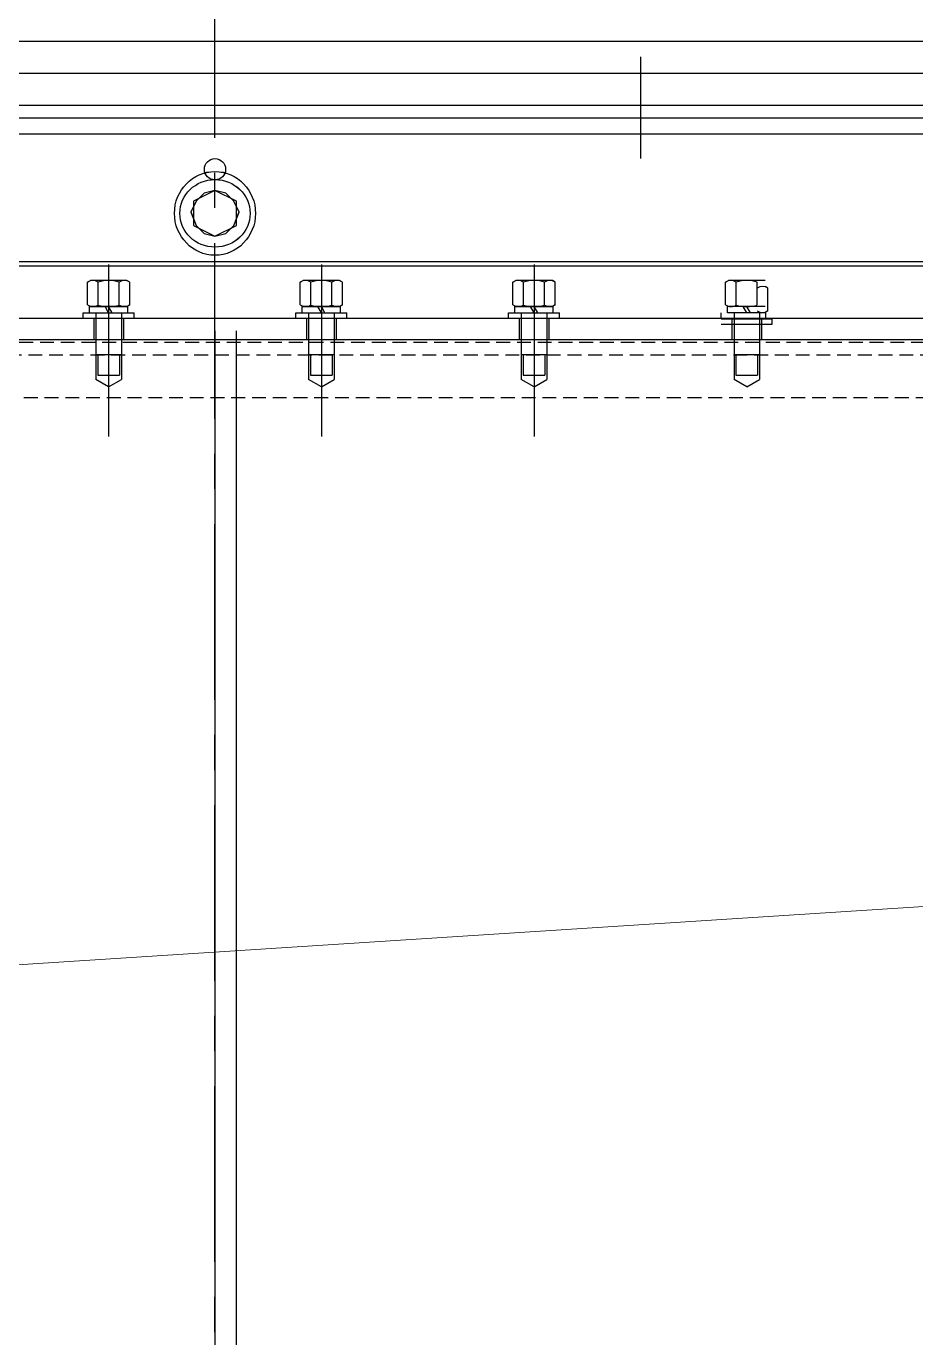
# Model space of a CAD drawing. Header units: millimetres. Extents: x 45841 to 102963, y -329287 to -163666.
# Drawn here: x 48572 to 48990, y -165163 to -164546 of the extents above; entities that cross this region are included whole.
import ezdxf

# ---------------------------------------------------------------- set-up
doc = ezdxf.new("R2010")
doc.units = ezdxf.units.MM
doc.header["$LTSCALE"] = 13
for name, pattern in [('CENTER', [50.8, 31.75, -6.35, 6.35, -6.35]), ('CENTER2', [1.125, 0.75, -0.125, 0.125, -0.125]), ('CENTERX2', [101.6, 63.5, -12.7, 12.7, -12.7]), ('DASHED', [0.75, 0.5, -0.25]), ('HIDDEN', [9.525, 6.35, -3.175])]:
    doc.linetypes.add(name, pattern=pattern)
for name, color, linetype in [('1', 4, 'Continuous'), ('2', 3, 'Continuous'), ('3中心线层', 1, 'CENTER'), ('4', 2, 'HIDDEN'), ('4虚线层', 6, 'DASHED'), ('粗实线', 4, 'Continuous')]:
    doc.layers.add(name, color=color, linetype=linetype)
doc.layers.add('标注、文本', color=3, linetype='Continuous', lineweight=25)
doc.layers.add('铁心', color=3, linetype='Continuous', lineweight=0)

# ---------------------------------------------------------------- blocks, each defined once
blk = doc.blocks.new('A$C3970166B')
at = {"layer": '标注、文本', "color": 4, "lineweight": 30}
for points in [[(20.32, 13.55), (18.63, 16.93), (16.09, 19.47), (12.7, 20.32), (9.31, 19.47), (6.77, 16.93), (5.08, 13.55), (6.77, 9.31), (9.31, 6.77), (12.7, 5.93), (16.09, 6.77), (18.63, 9.31)], [(19.47, 16.93), (12.7, 20.32), (5.93, 16.93), (5.93, 9.31), (12.7, 5.93), (19.47, 9.31)]]:
    blk.add_lwpolyline(points, close=True, dxfattribs=at)
for major_axis, ratio in [((0, 13.12), 0.967742), ((-11.01, 0), 0.961538)]:
    blk.add_ellipse((12.7, 13.12), major_axis=major_axis, ratio=ratio, start_param=0, end_param=6.283185, dxfattribs=at)

msp = doc.modelspace()

# ---------------------------------------------------------------- linework, layer by layer
at = {"layer": '1', "color": 1, "linetype": 'CENTERX2', "lineweight": -3, "ltscale": 0.1}
msp.add_line((48661.032, -166844.076), (48661.032, -164492.487), dxfattribs=at)
at = {"layer": '1'}
for p, q in [((48601.107, -164666.625), (48602.437, -164665.858)), ((48601.107, -164677.29), (48601.107, -164666.625)), ((48619.628, -164665.858), (48602.437, -164665.858)), ((48606.07, -164677.29), (48606.07, -164666.625)), ((48615.995, -164677.29), (48615.995, -164666.625)), ((48620.957, -164666.625), (48619.628, -164665.858)), ((48620.957, -164677.29), (48620.957, -164666.625)), ((48701.107, -164666.625), (48702.437, -164665.858)), ((48701.107, -164677.29), (48701.107, -164666.625)), ((48719.628, -164665.858), (48702.437, -164665.858)), ((48706.07, -164677.29), (48706.07, -164666.625)), ((48715.995, -164677.29), (48715.995, -164666.625)), ((48720.957, -164666.625), (48719.628, -164665.858)), ((48720.957, -164677.29), (48720.957, -164666.625)), ((48801.107, -164666.625), (48802.437, -164665.858)), ((48801.107, -164677.29), (48801.107, -164666.625)), ((48819.628, -164665.858), (48802.437, -164665.858)), ((48806.07, -164677.29), (48806.07, -164666.625)), ((48815.995, -164677.29), (48815.995, -164666.625)), ((48820.957, -164666.625), (48819.628, -164665.858)), ((48820.957, -164677.29), (48820.957, -164666.625)), ((48901.107, -164666.625), (48902.437, -164665.858)), ((48901.107, -164677.29), (48901.107, -164666.625)), ((48919.628, -164665.858), (48902.437, -164665.858)), ((48906.07, -164677.29), (48906.07, -164666.625)), ((48915.995, -164677.29), (48915.995, -164666.625)), ((48920.957, -164669.425), (48919.628, -164668.658)), ((48920.957, -164680.09), (48920.957, -164669.425)), ((48599.032, -164683.558), (48599.032, -164681.058)), ((48599.032, -164681.058), (48623.032, -164681.058)), ((48601.107, -164677.29), (48602.437, -164678.058)), ((48602.032, -164681.058), (48602.032, -164678.058)), ((48602.032, -164678.058), (48620.032, -164678.058)), ((48602.032, -164681.058), (48620.032, -164681.058)), ((48619.628, -164678.058), (48602.437, -164678.058)), ((48605.032, -164681.276), (48605.032, -164706.776)), ((48611.032, -164681.058), (48609.332, -164678.058)), ((48612.732, -164681.058), (48611.032, -164678.058)), ((48617.032, -164681.276), (48617.032, -164706.776)), ((48620.957, -164677.29), (48619.628, -164678.058)), ((48620.032, -164681.058), (48620.032, -164678.058)), ((48623.032, -164683.558), (48623.032, -164681.058)), ((48699.032, -164683.558), (48699.032, -164681.058)), ((48699.032, -164681.058), (48723.032, -164681.058)), ((48701.107, -164677.29), (48702.437, -164678.058)), ((48702.032, -164681.058), (48702.032, -164678.058)), ((48702.032, -164678.058), (48720.032, -164678.058)), ((48702.032, -164681.058), (48720.032, -164681.058)), ((48719.628, -164678.058), (48702.437, -164678.058)), ((48705.032, -164681.276), (48705.032, -164706.776)), ((48711.032, -164681.058), (48709.332, -164678.058)), ((48712.732, -164681.058), (48711.032, -164678.058)), ((48717.032, -164681.276), (48717.032, -164706.776)), ((48720.957, -164677.29), (48719.628, -164678.058)), ((48720.032, -164681.058), (48720.032, -164678.058)), ((48723.032, -164683.558), (48723.032, -164681.058)), ((48799.032, -164683.558), (48799.032, -164681.058)), ((48799.032, -164681.058), (48823.032, -164681.058)), ((48801.107, -164677.29), (48802.437, -164678.058)), ((48802.032, -164681.058), (48802.032, -164678.058)), ((48802.032, -164678.058), (48820.032, -164678.058)), ((48802.032, -164681.058), (48820.032, -164681.058)), ((48819.628, -164678.058), (48802.437, -164678.058)), ((48805.032, -164681.276), (48805.032, -164706.776)), ((48811.032, -164681.058), (48809.332, -164678.058)), ((48812.732, -164681.058), (48811.032, -164678.058)), ((48817.032, -164681.276), (48817.032, -164706.776)), ((48820.957, -164677.29), (48819.628, -164678.058)), ((48820.032, -164681.058), (48820.032, -164678.058)), ((48823.032, -164683.558), (48823.032, -164681.058)), ((48899.032, -164683.558), (48899.032, -164681.058)), ((48901.107, -164677.29), (48902.437, -164678.058)), ((48902.032, -164681.058), (48902.032, -164678.058)), ((48902.032, -164680.858), (48920.032, -164680.858)), ((48919.628, -164678.058), (48902.437, -164678.058)), ((48905.032, -164681.276), (48905.032, -164706.776)), ((48911.032, -164681.058), (48909.332, -164678.058)), ((48912.732, -164681.058), (48911.032, -164678.058)), ((48917.032, -164681.276), (48917.032, -164706.776)), ((48920.957, -164680.09), (48919.628, -164680.858)), ((48920.032, -164683.858), (48920.032, -164680.858)), ((48599.032, -164683.558), (48623.032, -164683.558)), ((48699.032, -164683.558), (48723.032, -164683.558)), ((48799.032, -164683.558), (48823.032, -164683.558)), ((48899.032, -164683.858), (48923.032, -164683.858)), ((48899.032, -164686.358), (48923.032, -164686.358)), ((48902.032, -164683.858), (48920.032, -164683.858)), ((48923.032, -164686.358), (48923.032, -164683.858)), ((48617.032, -164700.776), (48605.032, -164700.776)), ((48717.032, -164700.776), (48705.032, -164700.776)), ((48817.032, -164700.776), (48805.032, -164700.776)), ((48917.032, -164700.776), (48905.032, -164700.776)), ((48605.032, -164706.776), (48605.032, -164712.312)), ((48617.032, -164706.776), (48617.032, -164712.312)), ((48705.032, -164706.776), (48705.032, -164712.312)), ((48717.032, -164706.776), (48717.032, -164712.312)), ((48805.032, -164706.776), (48805.032, -164712.312)), ((48817.032, -164706.776), (48817.032, -164712.312)), ((48905.032, -164706.776), (48905.032, -164712.312)), ((48917.032, -164706.776), (48917.032, -164712.312))]:
    msp.add_line(p, q, dxfattribs=at)
for centre, radius, start, end in [((48603.643, -164670.426), 4.569, 57.914436, 123.704561), ((48611.032, -164683.858), 18, 73.996597, 106.003403), ((48618.422, -164670.426), 4.569, 56.295439, 122.085564), ((48703.643, -164670.426), 4.569, 57.914436, 123.704561), ((48711.032, -164683.858), 18, 73.996597, 106.003403), ((48718.422, -164670.426), 4.569, 56.295439, 122.085564), ((48803.643, -164670.426), 4.569, 57.914436, 123.704561), ((48811.032, -164683.858), 18, 73.996597, 106.003403), ((48818.422, -164670.426), 4.569, 56.295439, 122.085564), ((48903.643, -164670.426), 4.569, 57.914436, 123.704561), ((48911.032, -164683.858), 18, 73.996597, 106.003403), ((48918.422, -164673.226), 4.569, 56.295439, 122.085564), ((48603.643, -164673.489), 4.569, 236.295439, 302.558752), ((48611.032, -164660.058), 18, 253.996597, 286.003403), ((48618.422, -164673.489), 4.569, 237.914436, 303.704561), ((48703.643, -164673.489), 4.569, 236.295439, 302.558752), ((48711.032, -164660.058), 18, 253.996597, 286.003403), ((48718.422, -164673.489), 4.569, 237.914436, 303.704561), ((48803.643, -164673.489), 4.569, 236.295439, 302.558752), ((48811.032, -164660.058), 18, 253.996597, 286.003403), ((48818.422, -164673.489), 4.569, 237.914436, 303.704561), ((48903.643, -164673.489), 4.569, 236.295439, 302.558752), ((48911.032, -164660.058), 18, 253.996597, 286.003403), ((48918.422, -164676.289), 4.569, 237.914436, 303.704561)]:
    msp.add_arc(centre, radius, start, end, dxfattribs=at)
at = {"layer": '2'}
for p, q in [((48605.932, -164700.776), (48605.932, -164710.312)), ((48616.132, -164700.776), (48616.132, -164710.312)), ((48705.932, -164700.776), (48705.932, -164710.312)), ((48716.132, -164700.776), (48716.132, -164710.312)), ((48805.932, -164700.776), (48805.932, -164710.312)), ((48816.132, -164700.776), (48816.132, -164710.312)), ((48905.932, -164700.776), (48905.932, -164710.312)), ((48916.132, -164700.776), (48916.132, -164710.312))]:
    msp.add_line(p, q, dxfattribs=at)
at = {"layer": '3中心线层', "linetype": 'CENTER2', "lineweight": -3, "ltscale": 10}
msp.add_line((48861.032, -164560.644), (48861.032, -164608.44), dxfattribs=at)
at = {"layer": '4'}
for p, q in [((48611.032, -164658.276), (48611.032, -164739.076)), ((48711.032, -164658.276), (48711.032, -164739.076)), ((48811.032, -164658.276), (48811.032, -164739.076))]:
    msp.add_line(p, q, dxfattribs=at)
at = {"layer": '4虚线层'}
for p, q in [((47867.032, -164694.776), (49415.032, -164694.776)), ((47842.032, -164700.776), (49467.032, -164700.776)), ((47839.957, -164720.776), (49417.032, -164720.776))]:
    msp.add_line(p, q, dxfattribs=at)
at = {"layer": '标注、文本'}
for p, q in [((49500.032, -164597.052), (47822.032, -164597.052)), ((49510.032, -164657.052), (47812.032, -164657.052)), ((49510.032, -164659.052), (47812.032, -164659.052)), ((47842.032, -164683.558), (49504.032, -164683.558)), ((48604.032, -164683.558), (48604.032, -164693.558)), ((48618.032, -164683.558), (48618.032, -164693.558)), ((48704.032, -164683.558), (48704.032, -164693.558)), ((48718.032, -164683.558), (48718.032, -164693.558)), ((48804.032, -164683.558), (48804.032, -164693.558)), ((48818.032, -164683.558), (48818.032, -164693.558)), ((48904.032, -164683.558), (48904.032, -164693.558)), ((48918.032, -164683.558), (48918.032, -164693.558)), ((47837.032, -164693.558), (49504.032, -164693.558)), ((48611.032, -164715.776), (48605.032, -164712.312)), ((48611.032, -164715.776), (48605.032, -164712.312)), ((48611.032, -164715.776), (48605.032, -164712.312)), ((48611.032, -164715.776), (48605.032, -164712.312)), ((48611.032, -164715.776), (48605.032, -164712.312)), ((48611.032, -164715.776), (48605.032, -164712.312)), ((48611.032, -164715.776), (48605.032, -164712.312)), ((48611.032, -164715.776), (48605.032, -164712.312)), ((48605.932, -164710.312), (48616.132, -164710.312)), ((48611.032, -164715.776), (48617.032, -164712.312)), ((48611.032, -164715.776), (48617.032, -164712.312)), ((48611.032, -164715.776), (48617.032, -164712.312)), ((48611.032, -164715.776), (48617.032, -164712.312)), ((48611.032, -164715.776), (48617.032, -164712.312)), ((48611.032, -164715.776), (48617.032, -164712.312)), ((48611.032, -164715.776), (48617.032, -164712.312)), ((48611.032, -164715.776), (48617.032, -164712.312)), ((48711.032, -164715.776), (48705.032, -164712.312)), ((48711.032, -164715.776), (48705.032, -164712.312)), ((48711.032, -164715.776), (48705.032, -164712.312)), ((48711.032, -164715.776), (48705.032, -164712.312)), ((48711.032, -164715.776), (48705.032, -164712.312)), ((48711.032, -164715.776), (48705.032, -164712.312)), ((48711.032, -164715.776), (48705.032, -164712.312)), ((48711.032, -164715.776), (48705.032, -164712.312)), ((48705.932, -164710.312), (48716.132, -164710.312)), ((48711.032, -164715.776), (48717.032, -164712.312)), ((48711.032, -164715.776), (48717.032, -164712.312)), ((48711.032, -164715.776), (48717.032, -164712.312)), ((48711.032, -164715.776), (48717.032, -164712.312)), ((48711.032, -164715.776), (48717.032, -164712.312)), ((48711.032, -164715.776), (48717.032, -164712.312)), ((48711.032, -164715.776), (48717.032, -164712.312)), ((48711.032, -164715.776), (48717.032, -164712.312)), ((48811.032, -164715.776), (48805.032, -164712.312)), ((48811.032, -164715.776), (48805.032, -164712.312)), ((48811.032, -164715.776), (48805.032, -164712.312)), ((48811.032, -164715.776), (48805.032, -164712.312)), ((48811.032, -164715.776), (48805.032, -164712.312)), ((48811.032, -164715.776), (48805.032, -164712.312)), ((48811.032, -164715.776), (48805.032, -164712.312)), ((48811.032, -164715.776), (48805.032, -164712.312)), ((48805.932, -164710.312), (48816.132, -164710.312)), ((48811.032, -164715.776), (48817.032, -164712.312)), ((48811.032, -164715.776), (48817.032, -164712.312)), ((48811.032, -164715.776), (48817.032, -164712.312)), ((48811.032, -164715.776), (48817.032, -164712.312)), ((48811.032, -164715.776), (48817.032, -164712.312)), ((48811.032, -164715.776), (48817.032, -164712.312)), ((48811.032, -164715.776), (48817.032, -164712.312)), ((48811.032, -164715.776), (48817.032, -164712.312)), ((48911.032, -164715.776), (48905.032, -164712.312)), ((48911.032, -164715.776), (48905.032, -164712.312)), ((48911.032, -164715.776), (48905.032, -164712.312)), ((48911.032, -164715.776), (48905.032, -164712.312)), ((48911.032, -164715.776), (48905.032, -164712.312)), ((48911.032, -164715.776), (48905.032, -164712.312)), ((48911.032, -164715.776), (48905.032, -164712.312)), ((48911.032, -164715.776), (48905.032, -164712.312)), ((48905.932, -164710.312), (48916.132, -164710.312)), ((48911.032, -164715.776), (48917.032, -164712.312)), ((48911.032, -164715.776), (48917.032, -164712.312)), ((48911.032, -164715.776), (48917.032, -164712.312)), ((48911.032, -164715.776), (48917.032, -164712.312)), ((48911.032, -164715.776), (48917.032, -164712.312)), ((48911.032, -164715.776), (48917.032, -164712.312)), ((48911.032, -164715.776), (48917.032, -164712.312)), ((48911.032, -164715.776), (48917.032, -164712.312)), ((48611.032, -164715.776), (48611.032, -164715.776)), ((48711.032, -164715.776), (48711.032, -164715.776)), ((48811.032, -164715.776), (48811.032, -164715.776)), ((48911.032, -164715.776), (48911.032, -164715.776))]:
    msp.add_line(p, q, dxfattribs=at)
at = {"layer": '标注、文本', "color": 4, "lineweight": 30}
for points in [[(48672.462, -164633.635), (48669.922, -164628.555), (48666.112, -164624.745), (48661.032, -164623.475), (48655.952, -164624.745), (48652.142, -164628.555), (48649.602, -164633.635), (48652.142, -164639.985), (48655.952, -164643.795), (48661.032, -164645.065), (48666.112, -164643.795), (48669.922, -164639.985)], [(48671.192, -164628.555), (48661.032, -164623.475), (48650.872, -164628.555), (48650.872, -164639.985), (48661.032, -164645.065), (48671.192, -164639.985)]]:
    msp.add_lwpolyline(points, close=True, dxfattribs=at)
for major_axis, ratio in [((0, 19.685), 0.967742), ((-16.51, 0), 0.961538)]:
    msp.add_ellipse((48661.032, -164634.27), major_axis=major_axis, ratio=ratio, start_param=0, end_param=6.283185, dxfattribs=at)
at = {"layer": '粗实线', "lineweight": 30}
for p, q in [((49661.032, -164553.558), (47661.032, -164553.558)), ((49661.032, -164568.558), (47661.032, -164568.558)), ((49661.032, -164583.558), (47661.032, -164583.558)), ((49661.032, -164589.558), (47667.032, -164589.558)), ((48661.032, -164689.558), (48661.032, -166745.526)), ((48671.032, -164689.558), (48671.032, -166745.526))]:
    msp.add_line(p, q, dxfattribs=at)
msp.add_circle((48661.032, -164613.537), 5, dxfattribs=at)
at = {"layer": '铁心'}
msp.add_lwpolyline([(49210.964, -164946.092), (46946.107, -165091.864), (46946.107, -165091.864)], dxfattribs=at)

# ---------------------------------------------------------------- block references
at = {"layer": '标注、文本', "xscale": 1.5, "yscale": 1.5, "zscale": 1.5}
msp.add_blockref('A$C3970166B', (48641.982, -164653.955), dxfattribs=at)

doc.saveas('drawing.dxf')
